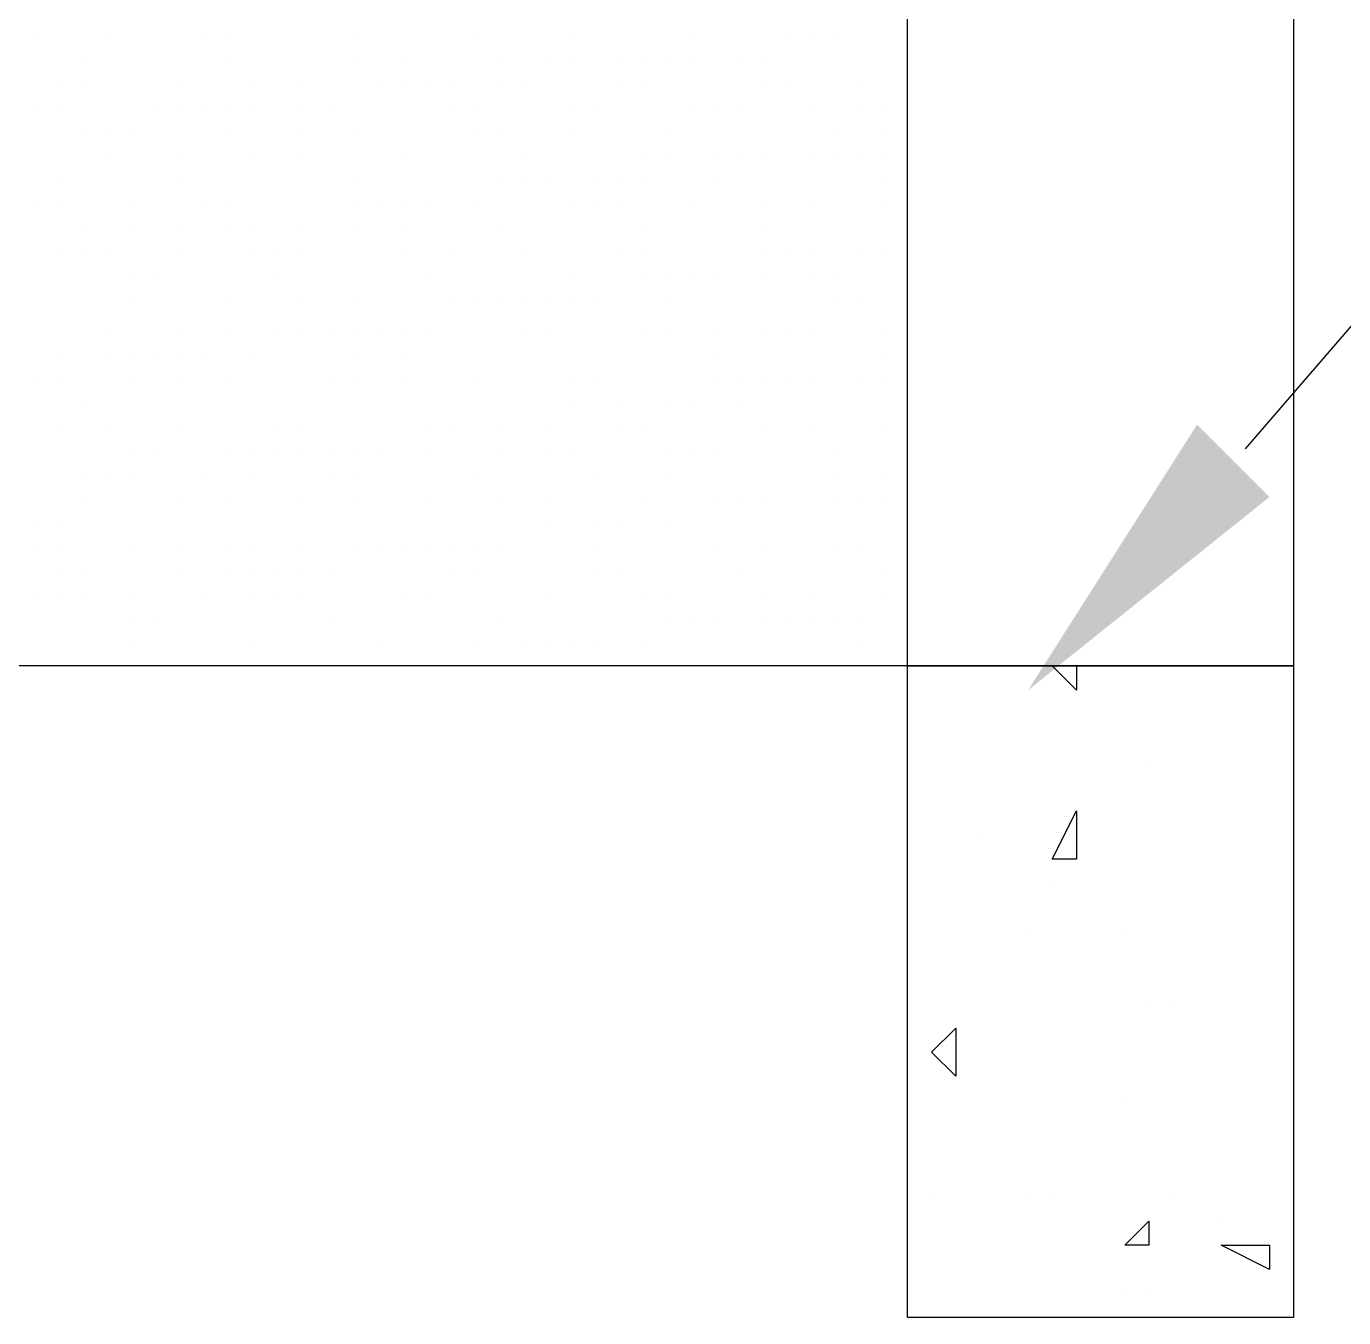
# Model space of a CAD drawing. Header units: metres. Extents: x -941 to 1333, y -28 to 1490.
# Drawn here: x 1027.359 to 1028.122, y 404.395 to 405.143 of the extents above; entities that cross this region are included whole.
import ezdxf

# ---------------------------------------------------------------- set-up
doc = ezdxf.new("R2010")
doc.units = ezdxf.units.M

msp = doc.modelspace()

# ---------------------------------------------------------------- linework, layer by layer
at = {"lineweight": 25}
for points in [[(1027.86951, 404.5491), (1027.86951, 404.77272), (1027.86951, 405.38769), (1027.86951, 406.38001), (1028.09313, 406.38001), (1028.09313, 405.38769), (1028.09313, 404.77272), (1023.32718, 404.77272), (1023.32718, 405.38769), (1023.32718, 406.38001), (1023.32718, 417.58908)], [(1028.06518, 404.89851), (1028.68014, 405.61131), (1029.46282, 405.61131)], [(1027.36636, 405.13611), (1027.36636, 405.13611)], [(1027.36636, 405.13611), (1027.36636, 405.13611)], [(1027.40829, 405.13611), (1027.40829, 405.13611)], [(1027.46419, 405.13611), (1027.46419, 405.13611)], [(1027.47817, 405.13611), (1027.47817, 405.13611)], [(1027.54805, 405.13611), (1027.54805, 405.13611)], [(1027.61794, 405.13611), (1027.61794, 405.13611)], [(1027.67384, 405.13611), (1027.67384, 405.13611)], [(1027.74372, 405.13611), (1027.74372, 405.13611)], [(1027.79963, 405.13611), (1027.79963, 405.13611)], [(1027.8136, 405.13611), (1027.8136, 405.13611)], [(1027.8136, 405.13611), (1027.8136, 405.13611)], [(1027.82758, 405.13611), (1027.82758, 405.13611)], [(1027.86951, 405.13611), (1027.86951, 405.13611)], [(1027.39431, 405.12213), (1027.39431, 405.12213)], [(1027.47817, 405.12213), (1027.47817, 405.12213)], [(1027.47817, 405.12213), (1027.47817, 405.12213)], [(1027.54805, 405.12213), (1027.54805, 405.12213)], [(1027.57601, 405.12213), (1027.57601, 405.12213)], [(1027.63191, 405.12213), (1027.63191, 405.12213)], [(1027.65986, 405.12213), (1027.65986, 405.12213)], [(1027.67384, 405.12213), (1027.67384, 405.12213)], [(1027.67384, 405.12213), (1027.67384, 405.12213)], [(1027.70179, 405.12213), (1027.70179, 405.12213)], [(1027.71577, 405.12213), (1027.71577, 405.12213)], [(1027.72975, 405.12213), (1027.72975, 405.12213)], [(1027.74372, 405.12213), (1027.74372, 405.12213)], [(1027.77168, 405.12213), (1027.77168, 405.12213)], [(1027.77168, 405.12213), (1027.77168, 405.12213)], [(1027.78565, 405.12213), (1027.78565, 405.12213)], [(1027.86951, 405.12213), (1027.86951, 405.12213)], [(1027.38034, 405.10816), (1027.38034, 405.10816)], [(1027.39431, 405.10816), (1027.39431, 405.10816)], [(1027.45022, 405.10816), (1027.45022, 405.10816)], [(1027.49215, 405.10816), (1027.49215, 405.10816)], [(1027.5201, 405.10816), (1027.5201, 405.10816)], [(1027.56203, 405.10816), (1027.56203, 405.10816)], [(1027.57601, 405.10816), (1027.57601, 405.10816)], [(1027.58998, 405.10816), (1027.58998, 405.10816)], [(1027.60396, 405.10816), (1027.60396, 405.10816)], [(1027.60396, 405.10816), (1027.60396, 405.10816)], [(1027.63191, 405.10816), (1027.63191, 405.10816)], [(1027.64589, 405.10816), (1027.64589, 405.10816)], [(1027.70179, 405.10816), (1027.70179, 405.10816)], [(1027.71577, 405.10816), (1027.71577, 405.10816)], [(1027.78565, 405.10816), (1027.78565, 405.10816)], [(1027.79963, 405.10816), (1027.79963, 405.10816)], [(1027.84156, 405.10816), (1027.84156, 405.10816)], [(1027.36636, 405.09418), (1027.36636, 405.09418)], [(1027.38034, 405.09418), (1027.38034, 405.09418)], [(1027.43624, 405.09418), (1027.43624, 405.09418)], [(1027.45022, 405.09418), (1027.45022, 405.09418)], [(1027.46419, 405.09418), (1027.46419, 405.09418)], [(1027.47817, 405.09418), (1027.47817, 405.09418)], [(1027.49215, 405.09418), (1027.49215, 405.09418)], [(1027.5201, 405.09418), (1027.5201, 405.09418)], [(1027.5201, 405.09418), (1027.5201, 405.09418)], [(1027.53408, 405.09418), (1027.53408, 405.09418)], [(1027.53408, 405.09418), (1027.53408, 405.09418)], [(1027.60396, 405.09418), (1027.60396, 405.09418)], [(1027.60396, 405.09418), (1027.60396, 405.09418)], [(1027.61794, 405.09418), (1027.61794, 405.09418)], [(1027.67384, 405.09418), (1027.67384, 405.09418)], [(1027.68782, 405.09418), (1027.68782, 405.09418)], [(1027.74372, 405.09418), (1027.74372, 405.09418)], [(1027.7577, 405.09418), (1027.7577, 405.09418)], [(1027.77168, 405.09418), (1027.77168, 405.09418)], [(1027.8136, 405.09418), (1027.8136, 405.09418)], [(1027.8136, 405.09418), (1027.8136, 405.09418)], [(1027.84156, 405.09418), (1027.84156, 405.09418)], [(1027.85553, 405.09418), (1027.85553, 405.09418)], [(1027.39431, 405.0802), (1027.39431, 405.0802)], [(1027.40829, 405.0802), (1027.40829, 405.0802)], [(1027.40829, 405.0802), (1027.40829, 405.0802)], [(1027.42227, 405.0802), (1027.42227, 405.0802)], [(1027.42227, 405.0802), (1027.42227, 405.0802)], [(1027.47817, 405.0802), (1027.47817, 405.0802)], [(1027.5201, 405.0802), (1027.5201, 405.0802)], [(1027.54805, 405.0802), (1027.54805, 405.0802)], [(1027.61794, 405.0802), (1027.61794, 405.0802)], [(1027.63191, 405.0802), (1027.63191, 405.0802)], [(1027.67384, 405.0802), (1027.67384, 405.0802)], [(1027.72975, 405.0802), (1027.72975, 405.0802)], [(1027.82758, 405.0802), (1027.82758, 405.0802)], [(1027.85553, 405.0802), (1027.85553, 405.0802)], [(1027.40829, 405.06623), (1027.40829, 405.06623)], [(1027.45022, 405.06623), (1027.45022, 405.06623)], [(1027.45022, 405.06623), (1027.45022, 405.06623)], [(1027.49215, 405.06623), (1027.49215, 405.06623)], [(1027.5201, 405.06623), (1027.5201, 405.06623)], [(1027.57601, 405.06623), (1027.57601, 405.06623)], [(1027.57601, 405.06623), (1027.57601, 405.06623)], [(1027.64589, 405.06623), (1027.64589, 405.06623)], [(1027.64589, 405.06623), (1027.64589, 405.06623)], [(1027.71577, 405.06623), (1027.71577, 405.06623)], [(1027.72975, 405.06623), (1027.72975, 405.06623)], [(1027.7577, 405.06623), (1027.7577, 405.06623)], [(1027.77168, 405.06623), (1027.77168, 405.06623)], [(1027.78565, 405.06623), (1027.78565, 405.06623)], [(1027.78565, 405.06623), (1027.78565, 405.06623)], [(1027.8136, 405.06623), (1027.8136, 405.06623)], [(1027.82758, 405.06623), (1027.82758, 405.06623)], [(1027.84156, 405.06623), (1027.84156, 405.06623)], [(1027.85553, 405.06623), (1027.85553, 405.06623)], [(1027.38034, 405.05225), (1027.38034, 405.05225)], [(1027.45022, 405.05225), (1027.45022, 405.05225)], [(1027.54805, 405.05225), (1027.54805, 405.05225)], [(1027.63191, 405.05225), (1027.63191, 405.05225)], [(1027.64589, 405.05225), (1027.64589, 405.05225)], [(1027.64589, 405.05225), (1027.64589, 405.05225)], [(1027.65986, 405.05225), (1027.65986, 405.05225)], [(1027.68782, 405.05225), (1027.68782, 405.05225)], [(1027.70179, 405.05225), (1027.70179, 405.05225)], [(1027.71577, 405.05225), (1027.71577, 405.05225)], [(1027.7577, 405.05225), (1027.7577, 405.05225)], [(1027.85553, 405.05225), (1027.85553, 405.05225)], [(1027.36636, 405.03828), (1027.36636, 405.03828)], [(1027.38034, 405.03828), (1027.38034, 405.03828)], [(1027.38034, 405.03828), (1027.38034, 405.03828)], [(1027.42227, 405.03828), (1027.42227, 405.03828)], [(1027.46419, 405.03828), (1027.46419, 405.03828)], [(1027.47817, 405.03828), (1027.47817, 405.03828)], [(1027.47817, 405.03828), (1027.47817, 405.03828)], [(1027.54805, 405.03828), (1027.54805, 405.03828)], [(1027.54805, 405.03828), (1027.54805, 405.03828)], [(1027.54805, 405.03828), (1027.54805, 405.03828)], [(1027.56203, 405.03828), (1027.56203, 405.03828)], [(1027.57601, 405.03828), (1027.57601, 405.03828)], [(1027.58998, 405.03828), (1027.58998, 405.03828)], [(1027.61794, 405.03828), (1027.61794, 405.03828)], [(1027.61794, 405.03828), (1027.61794, 405.03828)], [(1027.61794, 405.03828), (1027.61794, 405.03828)], [(1027.67384, 405.03828), (1027.67384, 405.03828)], [(1027.68782, 405.03828), (1027.68782, 405.03828)], [(1027.70179, 405.03828), (1027.70179, 405.03828)], [(1027.74372, 405.03828), (1027.74372, 405.03828)], [(1027.78565, 405.03828), (1027.78565, 405.03828)], [(1027.78565, 405.03828), (1027.78565, 405.03828)], [(1027.8136, 405.03828), (1027.8136, 405.03828)], [(1027.85553, 405.03828), (1027.85553, 405.03828)], [(1027.39431, 405.0243), (1027.39431, 405.0243)], [(1027.42227, 405.0243), (1027.42227, 405.0243)], [(1027.45022, 405.0243), (1027.45022, 405.0243)], [(1027.47817, 405.0243), (1027.47817, 405.0243)], [(1027.47817, 405.0243), (1027.47817, 405.0243)], [(1027.49215, 405.0243), (1027.49215, 405.0243)], [(1027.5201, 405.0243), (1027.5201, 405.0243)], [(1027.54805, 405.0243), (1027.54805, 405.0243)], [(1027.57601, 405.0243), (1027.57601, 405.0243)], [(1027.63191, 405.0243), (1027.63191, 405.0243)], [(1027.71577, 405.0243), (1027.71577, 405.0243)], [(1027.78565, 405.0243), (1027.78565, 405.0243)], [(1027.78565, 405.0243), (1027.78565, 405.0243)], [(1027.38034, 405.01032), (1027.38034, 405.01032)], [(1027.38034, 405.01032), (1027.38034, 405.01032)], [(1027.39431, 405.01032), (1027.39431, 405.01032)], [(1027.40829, 405.01032), (1027.40829, 405.01032)], [(1027.45022, 405.01032), (1027.45022, 405.01032)], [(1027.49215, 405.01032), (1027.49215, 405.01032)], [(1027.50612, 405.01032), (1027.50612, 405.01032)], [(1027.5201, 405.01032), (1027.5201, 405.01032)], [(1027.57601, 405.01032), (1027.57601, 405.01032)], [(1027.60396, 405.01032), (1027.60396, 405.01032)], [(1027.64589, 405.01032), (1027.64589, 405.01032)], [(1027.70179, 405.01032), (1027.70179, 405.01032)], [(1027.71577, 405.01032), (1027.71577, 405.01032)], [(1027.78565, 405.01032), (1027.78565, 405.01032)], [(1027.79963, 405.01032), (1027.79963, 405.01032)], [(1027.8136, 405.01032), (1027.8136, 405.01032)], [(1027.84156, 405.01032), (1027.84156, 405.01032)], [(1027.85553, 405.01032), (1027.85553, 405.01032)], [(1027.85553, 405.01032), (1027.85553, 405.01032)], [(1027.42227, 404.99635), (1027.42227, 404.99635)], [(1027.43624, 404.99635), (1027.43624, 404.99635)], [(1027.50612, 404.99635), (1027.50612, 404.99635)], [(1027.58998, 404.99635), (1027.58998, 404.99635)], [(1027.67384, 404.99635), (1027.67384, 404.99635)], [(1027.71577, 404.99635), (1027.71577, 404.99635)], [(1027.72975, 404.99635), (1027.72975, 404.99635)], [(1027.74372, 404.99635), (1027.74372, 404.99635)], [(1027.74372, 404.99635), (1027.74372, 404.99635)], [(1027.7577, 404.99635), (1027.7577, 404.99635)], [(1027.78565, 404.99635), (1027.78565, 404.99635)], [(1027.8136, 404.99635), (1027.8136, 404.99635)], [(1027.82758, 404.99635), (1027.82758, 404.99635)], [(1027.42227, 404.98237), (1027.42227, 404.98237)], [(1027.42227, 404.98237), (1027.42227, 404.98237)], [(1027.47817, 404.98237), (1027.47817, 404.98237)], [(1027.5201, 404.98237), (1027.5201, 404.98237)], [(1027.54805, 404.98237), (1027.54805, 404.98237)], [(1027.60396, 404.98237), (1027.60396, 404.98237)], [(1027.61794, 404.98237), (1027.61794, 404.98237)], [(1027.63191, 404.98237), (1027.63191, 404.98237)], [(1027.64589, 404.98237), (1027.64589, 404.98237)], [(1027.65986, 404.98237), (1027.65986, 404.98237)], [(1027.67384, 404.98237), (1027.67384, 404.98237)], [(1027.68782, 404.98237), (1027.68782, 404.98237)], [(1027.72975, 404.98237), (1027.72975, 404.98237)], [(1027.82758, 404.98237), (1027.82758, 404.98237)], [(1027.84156, 404.98237), (1027.84156, 404.98237)], [(1027.40829, 404.96839), (1027.40829, 404.96839)], [(1027.45022, 404.96839), (1027.45022, 404.96839)], [(1027.45022, 404.96839), (1027.45022, 404.96839)], [(1027.47817, 404.96839), (1027.47817, 404.96839)], [(1027.50612, 404.96839), (1027.50612, 404.96839)], [(1027.5201, 404.96839), (1027.5201, 404.96839)], [(1027.5201, 404.96839), (1027.5201, 404.96839)], [(1027.53408, 404.96839), (1027.53408, 404.96839)], [(1027.54805, 404.96839), (1027.54805, 404.96839)], [(1027.56203, 404.96839), (1027.56203, 404.96839)], [(1027.57601, 404.96839), (1027.57601, 404.96839)], [(1027.58998, 404.96839), (1027.58998, 404.96839)], [(1027.58998, 404.96839), (1027.58998, 404.96839)], [(1027.64589, 404.96839), (1027.64589, 404.96839)], [(1027.64589, 404.96839), (1027.64589, 404.96839)], [(1027.65986, 404.96839), (1027.65986, 404.96839)], [(1027.71577, 404.96839), (1027.71577, 404.96839)], [(1027.71577, 404.96839), (1027.71577, 404.96839)], [(1027.72975, 404.96839), (1027.72975, 404.96839)], [(1027.7577, 404.96839), (1027.7577, 404.96839)], [(1027.78565, 404.96839), (1027.78565, 404.96839)], [(1027.79963, 404.96839), (1027.79963, 404.96839)], [(1027.8136, 404.96839), (1027.8136, 404.96839)], [(1027.85553, 404.96839), (1027.85553, 404.96839)], [(1027.38034, 404.95442), (1027.38034, 404.95442)], [(1027.40829, 404.95442), (1027.40829, 404.95442)], [(1027.42227, 404.95442), (1027.42227, 404.95442)], [(1027.43624, 404.95442), (1027.43624, 404.95442)], [(1027.45022, 404.95442), (1027.45022, 404.95442)], [(1027.46419, 404.95442), (1027.46419, 404.95442)], [(1027.49215, 404.95442), (1027.49215, 404.95442)], [(1027.54805, 404.95442), (1027.54805, 404.95442)], [(1027.57601, 404.95442), (1027.57601, 404.95442)], [(1027.7577, 404.95442), (1027.7577, 404.95442)], [(1027.85553, 404.95442), (1027.85553, 404.95442)], [(1027.36636, 404.94044), (1027.36636, 404.94044)], [(1027.36636, 404.94044), (1027.36636, 404.94044)], [(1027.38034, 404.94044), (1027.38034, 404.94044)], [(1027.38034, 404.94044), (1027.38034, 404.94044)], [(1027.42227, 404.94044), (1027.42227, 404.94044)], [(1027.45022, 404.94044), (1027.45022, 404.94044)], [(1027.47817, 404.94044), (1027.47817, 404.94044)], [(1027.47817, 404.94044), (1027.47817, 404.94044)], [(1027.53408, 404.94044), (1027.53408, 404.94044)], [(1027.54805, 404.94044), (1027.54805, 404.94044)], [(1027.57601, 404.94044), (1027.57601, 404.94044)], [(1027.61794, 404.94044), (1027.61794, 404.94044)], [(1027.61794, 404.94044), (1027.61794, 404.94044)], [(1027.67384, 404.94044), (1027.67384, 404.94044)], [(1027.68782, 404.94044), (1027.68782, 404.94044)], [(1027.68782, 404.94044), (1027.68782, 404.94044)], [(1027.68782, 404.94044), (1027.68782, 404.94044)], [(1027.7577, 404.94044), (1027.7577, 404.94044)], [(1027.77168, 404.94044), (1027.77168, 404.94044)], [(1027.78565, 404.94044), (1027.78565, 404.94044)], [(1027.79963, 404.94044), (1027.79963, 404.94044)], [(1027.8136, 404.94044), (1027.8136, 404.94044)], [(1027.8136, 404.94044), (1027.8136, 404.94044)], [(1027.84156, 404.94044), (1027.84156, 404.94044)], [(1027.85553, 404.94044), (1027.85553, 404.94044)], [(1027.39431, 404.92646), (1027.39431, 404.92646)], [(1027.67384, 404.92646), (1027.67384, 404.92646)], [(1027.70179, 404.92646), (1027.70179, 404.92646)], [(1027.72975, 404.92646), (1027.72975, 404.92646)], [(1027.74372, 404.92646), (1027.74372, 404.92646)], [(1027.77168, 404.92646), (1027.77168, 404.92646)], [(1027.38034, 404.91249), (1027.38034, 404.91249)], [(1027.40829, 404.91249), (1027.40829, 404.91249)], [(1027.45022, 404.91249), (1027.45022, 404.91249)], [(1027.50612, 404.91249), (1027.50612, 404.91249)], [(1027.5201, 404.91249), (1027.5201, 404.91249)], [(1027.58998, 404.91249), (1027.58998, 404.91249)], [(1027.60396, 404.91249), (1027.60396, 404.91249)], [(1027.60396, 404.91249), (1027.60396, 404.91249)], [(1027.63191, 404.91249), (1027.63191, 404.91249)], [(1027.65986, 404.91249), (1027.65986, 404.91249)], [(1027.65986, 404.91249), (1027.65986, 404.91249)], [(1027.70179, 404.91249), (1027.70179, 404.91249)], [(1027.71577, 404.91249), (1027.71577, 404.91249)], [(1027.78565, 404.91249), (1027.78565, 404.91249)], [(1027.8136, 404.91249), (1027.8136, 404.91249)], [(1027.85553, 404.91249), (1027.85553, 404.91249)], [(1027.42227, 404.89851), (1027.42227, 404.89851)], [(1027.42227, 404.89851), (1027.42227, 404.89851)], [(1027.43624, 404.89851), (1027.43624, 404.89851)], [(1027.47817, 404.89851), (1027.47817, 404.89851)], [(1027.49215, 404.89851), (1027.49215, 404.89851)], [(1027.50612, 404.89851), (1027.50612, 404.89851)], [(1027.5201, 404.89851), (1027.5201, 404.89851)], [(1027.5201, 404.89851), (1027.5201, 404.89851)], [(1027.53408, 404.89851), (1027.53408, 404.89851)], [(1027.54805, 404.89851), (1027.54805, 404.89851)], [(1027.56203, 404.89851), (1027.56203, 404.89851)], [(1027.58998, 404.89851), (1027.58998, 404.89851)], [(1027.63191, 404.89851), (1027.63191, 404.89851)], [(1027.65986, 404.89851), (1027.65986, 404.89851)], [(1027.67384, 404.89851), (1027.67384, 404.89851)], [(1027.72975, 404.89851), (1027.72975, 404.89851)], [(1027.74372, 404.89851), (1027.74372, 404.89851)], [(1027.7577, 404.89851), (1027.7577, 404.89851)], [(1027.7577, 404.89851), (1027.7577, 404.89851)], [(1027.82758, 404.89851), (1027.82758, 404.89851)], [(1027.82758, 404.89851), (1027.82758, 404.89851)], [(1027.39431, 404.88454), (1027.39431, 404.88454)], [(1027.40829, 404.88454), (1027.40829, 404.88454)], [(1027.42227, 404.88454), (1027.42227, 404.88454)], [(1027.42227, 404.88454), (1027.42227, 404.88454)], [(1027.46419, 404.88454), (1027.46419, 404.88454)], [(1027.49215, 404.88454), (1027.49215, 404.88454)], [(1027.53408, 404.88454), (1027.53408, 404.88454)], [(1027.54805, 404.88454), (1027.54805, 404.88454)], [(1027.61794, 404.88454), (1027.61794, 404.88454)], [(1027.68782, 404.88454), (1027.68782, 404.88454)], [(1027.72975, 404.88454), (1027.72975, 404.88454)], [(1027.82758, 404.88454), (1027.82758, 404.88454)], [(1027.85553, 404.88454), (1027.85553, 404.88454)], [(1027.39431, 404.87056), (1027.39431, 404.87056)], [(1027.45022, 404.87056), (1027.45022, 404.87056)], [(1027.45022, 404.87056), (1027.45022, 404.87056)], [(1027.47817, 404.87056), (1027.47817, 404.87056)], [(1027.5201, 404.87056), (1027.5201, 404.87056)], [(1027.54805, 404.87056), (1027.54805, 404.87056)], [(1027.54805, 404.87056), (1027.54805, 404.87056)], [(1027.58998, 404.87056), (1027.58998, 404.87056)], [(1027.63191, 404.87056), (1027.63191, 404.87056)], [(1027.65986, 404.87056), (1027.65986, 404.87056)], [(1027.65986, 404.87056), (1027.65986, 404.87056)], [(1027.71577, 404.87056), (1027.71577, 404.87056)], [(1027.71577, 404.87056), (1027.71577, 404.87056)], [(1027.7577, 404.87056), (1027.7577, 404.87056)], [(1027.7577, 404.87056), (1027.7577, 404.87056)], [(1027.77168, 404.87056), (1027.77168, 404.87056)], [(1027.78565, 404.87056), (1027.78565, 404.87056)], [(1027.78565, 404.87056), (1027.78565, 404.87056)], [(1027.78565, 404.87056), (1027.78565, 404.87056)], [(1027.82758, 404.87056), (1027.82758, 404.87056)], [(1027.84156, 404.87056), (1027.84156, 404.87056)], [(1027.85553, 404.87056), (1027.85553, 404.87056)], [(1027.85553, 404.87056), (1027.85553, 404.87056)], [(1027.36636, 404.85658), (1027.36636, 404.85658)], [(1027.38034, 404.85658), (1027.38034, 404.85658)], [(1027.65986, 404.85658), (1027.65986, 404.85658)], [(1027.68782, 404.85658), (1027.68782, 404.85658)], [(1027.70179, 404.85658), (1027.70179, 404.85658)], [(1027.72975, 404.85658), (1027.72975, 404.85658)], [(1027.86951, 404.85658), (1027.86951, 404.85658)], [(1027.36636, 404.84261), (1027.36636, 404.84261)], [(1027.38034, 404.84261), (1027.38034, 404.84261)], [(1027.42227, 404.84261), (1027.42227, 404.84261)], [(1027.45022, 404.84261), (1027.45022, 404.84261)], [(1027.47817, 404.84261), (1027.47817, 404.84261)], [(1027.49215, 404.84261), (1027.49215, 404.84261)], [(1027.5201, 404.84261), (1027.5201, 404.84261)], [(1027.54805, 404.84261), (1027.54805, 404.84261)], [(1027.56203, 404.84261), (1027.56203, 404.84261)], [(1027.56203, 404.84261), (1027.56203, 404.84261)], [(1027.57601, 404.84261), (1027.57601, 404.84261)], [(1027.58998, 404.84261), (1027.58998, 404.84261)], [(1027.60396, 404.84261), (1027.60396, 404.84261)], [(1027.61794, 404.84261), (1027.61794, 404.84261)], [(1027.61794, 404.84261), (1027.61794, 404.84261)], [(1027.63191, 404.84261), (1027.63191, 404.84261)], [(1027.68782, 404.84261), (1027.68782, 404.84261)], [(1027.68782, 404.84261), (1027.68782, 404.84261)], [(1027.68782, 404.84261), (1027.68782, 404.84261)], [(1027.7577, 404.84261), (1027.7577, 404.84261)], [(1027.7577, 404.84261), (1027.7577, 404.84261)], [(1027.78565, 404.84261), (1027.78565, 404.84261)], [(1027.82758, 404.84261), (1027.82758, 404.84261)], [(1027.84156, 404.84261), (1027.84156, 404.84261)], [(1027.38034, 404.82863), (1027.38034, 404.82863)], [(1027.39431, 404.82863), (1027.39431, 404.82863)], [(1027.45022, 404.82863), (1027.45022, 404.82863)], [(1027.45022, 404.82863), (1027.45022, 404.82863)], [(1027.47817, 404.82863), (1027.47817, 404.82863)], [(1027.49215, 404.82863), (1027.49215, 404.82863)], [(1027.50612, 404.82863), (1027.50612, 404.82863)], [(1027.5201, 404.82863), (1027.5201, 404.82863)], [(1027.53408, 404.82863), (1027.53408, 404.82863)], [(1027.60396, 404.82863), (1027.60396, 404.82863)], [(1027.61794, 404.82863), (1027.61794, 404.82863)], [(1027.68782, 404.82863), (1027.68782, 404.82863)], [(1027.70179, 404.82863), (1027.70179, 404.82863)], [(1027.77168, 404.82863), (1027.77168, 404.82863)], [(1027.85553, 404.82863), (1027.85553, 404.82863)], [(1027.36636, 404.81465), (1027.36636, 404.81465)], [(1027.38034, 404.81465), (1027.38034, 404.81465)], [(1027.39431, 404.81465), (1027.39431, 404.81465)], [(1027.42227, 404.81465), (1027.42227, 404.81465)], [(1027.42227, 404.81465), (1027.42227, 404.81465)], [(1027.46419, 404.81465), (1027.46419, 404.81465)], [(1027.49215, 404.81465), (1027.49215, 404.81465)], [(1027.50612, 404.81465), (1027.50612, 404.81465)], [(1027.5201, 404.81465), (1027.5201, 404.81465)], [(1027.57601, 404.81465), (1027.57601, 404.81465)], [(1027.58998, 404.81465), (1027.58998, 404.81465)], [(1027.65986, 404.81465), (1027.65986, 404.81465)], [(1027.65986, 404.81465), (1027.65986, 404.81465)], [(1027.71577, 404.81465), (1027.71577, 404.81465)], [(1027.72975, 404.81465), (1027.72975, 404.81465)], [(1027.72975, 404.81465), (1027.72975, 404.81465)], [(1027.78565, 404.81465), (1027.78565, 404.81465)], [(1027.8136, 404.81465), (1027.8136, 404.81465)], [(1027.8136, 404.81465), (1027.8136, 404.81465)], [(1027.85553, 404.81465), (1027.85553, 404.81465)], [(1027.85553, 404.81465), (1027.85553, 404.81465)], [(1027.42227, 404.80068), (1027.42227, 404.80068)], [(1027.43624, 404.80068), (1027.43624, 404.80068)], [(1027.53408, 404.80068), (1027.53408, 404.80068)], [(1027.63191, 404.80068), (1027.63191, 404.80068)], [(1027.72975, 404.80068), (1027.72975, 404.80068)], [(1027.72975, 404.80068), (1027.72975, 404.80068)], [(1027.74372, 404.80068), (1027.74372, 404.80068)], [(1027.7577, 404.80068), (1027.7577, 404.80068)], [(1027.78565, 404.80068), (1027.78565, 404.80068)], [(1027.79963, 404.80068), (1027.79963, 404.80068)], [(1027.8136, 404.80068), (1027.8136, 404.80068)], [(1027.82758, 404.80068), (1027.82758, 404.80068)], [(1027.84156, 404.80068), (1027.84156, 404.80068)], [(1027.42227, 404.7867), (1027.42227, 404.7867)], [(1027.49215, 404.7867), (1027.49215, 404.7867)], [(1027.56203, 404.7867), (1027.56203, 404.7867)], [(1027.61794, 404.7867), (1027.61794, 404.7867)], [(1027.64589, 404.7867), (1027.64589, 404.7867)], [(1027.65986, 404.7867), (1027.65986, 404.7867)], [(1027.67384, 404.7867), (1027.67384, 404.7867)], [(1027.68782, 404.7867), (1027.68782, 404.7867)], [(1027.71577, 404.7867), (1027.71577, 404.7867)], [(1027.84156, 404.7867), (1027.84156, 404.7867)], [(1027.38034, 404.77272), (1027.38034, 404.77272)], [(1027.45022, 404.77272), (1027.45022, 404.77272)], [(1027.46419, 404.77272), (1027.46419, 404.77272)], [(1027.54805, 404.77272), (1027.54805, 404.77272)], [(1027.54805, 404.77272), (1027.54805, 404.77272)], [(1027.57601, 404.77272), (1027.57601, 404.77272)], [(1027.58998, 404.77272), (1027.58998, 404.77272)], [(1027.60396, 404.77272), (1027.60396, 404.77272)], [(1027.61794, 404.77272), (1027.61794, 404.77272)], [(1027.65986, 404.77272), (1027.65986, 404.77272)], [(1027.70179, 404.77272), (1027.70179, 404.77272)], [(1027.7577, 404.77272), (1027.7577, 404.77272)], [(1027.78565, 404.77272), (1027.78565, 404.77272)], [(1027.85553, 404.77272), (1027.85553, 404.77272)], [(1028.00927, 404.77272), (1028.00927, 404.77272)], [(1028.09313, 404.77272), (1028.09313, 404.5491)], [(1028.00927, 404.71682), (1028.00927, 404.71682)], [(1027.91144, 404.67489), (1027.91144, 404.67489)], [(1027.95337, 404.64694), (1027.95337, 404.64694)], [(1027.93939, 404.61898), (1027.93939, 404.61898)], [(1027.9953, 404.61898), (1027.9953, 404.61898)], [(1028.00927, 404.57705), (1028.00927, 404.57705)], [(1028.02325, 404.57705), (1028.02325, 404.57705)], [(1027.9953, 404.52115), (1027.9953, 404.52115)], [(1027.88349, 404.46524), (1027.88349, 404.46524)], [(1027.93939, 404.46524), (1027.93939, 404.46524)], [(1027.95337, 404.46524), (1027.95337, 404.46524)], [(1028.02325, 404.46524), (1028.02325, 404.46524)], [(1028.0512, 404.45127), (1028.0512, 404.45127)], [(1027.9953, 404.40934), (1027.9953, 404.40934)], [(1028.00927, 404.40934), (1028.00927, 404.40934)]]:
    msp.add_lwpolyline(points, dxfattribs=at)
for points in [[(1027.86951, 405.38769), (1028.09313, 405.38769), (1028.09313, 404.77272), (1027.86951, 404.77272)], [(1028.09313, 404.39536), (1027.86951, 404.39536), (1027.86951, 404.77272), (1028.09313, 404.77272)], [(1027.96735, 404.77272), (1027.96735, 404.75875), (1027.95337, 404.77272)], [(1027.96735, 404.68887), (1027.96735, 404.66091), (1027.95337, 404.66091)], [(1027.89746, 404.56308), (1027.89746, 404.53513), (1027.88349, 404.5491)], [(1028.00927, 404.45127), (1028.00927, 404.43729), (1027.9953, 404.43729)], [(1028.07916, 404.43729), (1028.07916, 404.42331), (1028.0512, 404.43729)]]:
    msp.add_lwpolyline(points, close=True, dxfattribs=at)
msp.add_solid([(1028.07916, 404.87056), (1027.93939, 404.75875), (1028.03723, 404.91249)])

doc.saveas('drawing.dxf')
